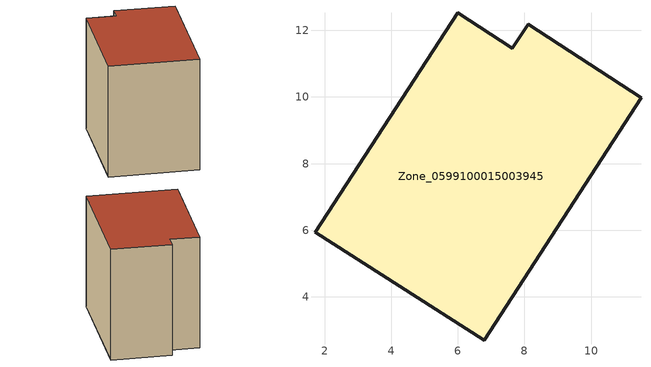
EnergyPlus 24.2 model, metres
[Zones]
Zone_0599100015003945
 floor ground (C_G): 7.64,11.46 8.11,12.18 11.5,9.98 6.79,2.7 1.73,5.94 6,12.53 z0.81
 wall outside (C_F): 6.79,2.7 11.5,9.98 8.11,12.18 7.64,11.46 6,12.53 1.73,5.94 6.79,2.7 z0.81:8.65
 roof outside (C_R): 6,12.53 1.73,5.94 6.79,2.7 11.5,9.98 8.11,12.18 7.64,11.46 z8.65
[BUILDING]
Pand.0599100015003945: North Axis=0; Terrain=City; Loads Convergence Tolerance Value=0.04; Temperature Convergence Tolerance Value=0.4; Solar Distribution=FullExterior; Maximum Number of Warmup Days=25; Minimum Number of Warmup Days=1
[Site:Location]
Rotterdam.The.Hague.AP_ZH_NLD Design_Conditions: Latitude=51.96; Longitude=4.45; Time Zone=1; Elevation=-4.5
[SITE:GROUNDTEMPERATURE:BUILDINGSURFACE]
18, 18, 18, 18, 18, 18, 18, 18, 18, 18, 18, 18
[MATERIAL] Thermal Absorptance=0.9; Solar Absorptance=0.7; Visible Absorptance=0.7
Name | Roughness | Thickness | Conductivity | Density | Specific Heat
G.TI.1965-1974 | MediumSmooth | 0.15 | 0.882353 | 540 | 1210
F.TI.1965-1974 | Rough | 0.3 | 0.697674 | 1920 | 840
R.TI.1965-1974 | MediumRough | 0.2 | 0.232558 | 1500 | 1000
[CONSTRUCTION]
C_G: G.TI.1965-1974
C_F: F.TI.1965-1974
C_R: R.TI.1965-1974
[ZONE]
Zone_0599100015003945: Type=1; Multiplier=1; Ceiling Height=Autocalculate; Volume=Autocalculate; Floor Area=autocalculate; Part of Total Floor Area=Yes
[ZONEINFILTRATION:DESIGNFLOWRATE]
Infil_Zone_0599100015003945: Zone or ZoneList or Space or SpaceList=Zone_0599100015003945; Schedule=AlwaysOn; Design Flow Rate Calculation Method=Flow/Area; Flow Rate per Floor Area=0.003; Constant Term Coefficient=1; Temperature Term Coefficient=0; Velocity Term Coefficient=0; Velocity Squared Term Coefficient=0
[HVACTEMPLATE:ZONE:IDEALLOADSAIRSYSTEM]
Zone_0599100015003945: Maximum Heating Supply Air Temperature=50; Minimum Cooling Supply Air Temperature=13; Maximum Heating Supply Air Humidity Ratio=0.0156; Minimum Cooling Supply Air Humidity Ratio=0.0077; Heating Limit=NoLimit; Cooling Limit=NoLimit; Dehumidification Control Type=ConstantSensibleHeatRatio; Cooling Sensible Heat Ratio=0.7; Dehumidification Setpoint=60; Humidification Control Type=None; Humidification Setpoint=30; Outdoor Air Method=None; Outdoor Air Flow Rate per Person=0.00944; Outdoor Air Flow Rate per Zone Floor Area=0; Outdoor Air Flow Rate per Zone=0; Demand Controlled Ventilation Type=None; Outdoor Air Economizer Type=NoEconomizer; Heat Recovery Type=None; Sensible Heat Recovery Effectiveness=0.7; Latent Heat Recovery Effectiveness=0.65
[ZONECONTROL:THERMOSTAT]
ThermostatControl_Zone_0599100015003945: Zone or ZoneList=Zone_0599100015003945; Control Type Schedule=DualSetpointControlType; Control 1=Thermostat_Zone_0599100015003945; Temperature Difference Between Cutout And Setpoint=0
[THERMOSTATSETPOINT:DUALSETPOINT]
Thermostat_Zone_0599100015003945: Heating Setpoint Temperature Schedule=HeatingSetpoint_Zone_0599100015003945; Cooling Setpoint Temperature Schedule=CoolingSetpoint_Zone_0599100015003945
[SCHEDULE:COMPACT]
HeatingSetpoint_Zone_0599100015003945: Through: 12/31, For: AllDays, Until: 24:00, 21
CoolingSetpoint_Zone_0599100015003945: Through: 12/31, For: AllDays, Until: 24:00, 24
DualSetpointControlType: Through: 12/31, For: AllDays, Until: 24:00, 4
AlwaysOn: Through: 12/31, For: AllDays, Until: 24:00, 1
